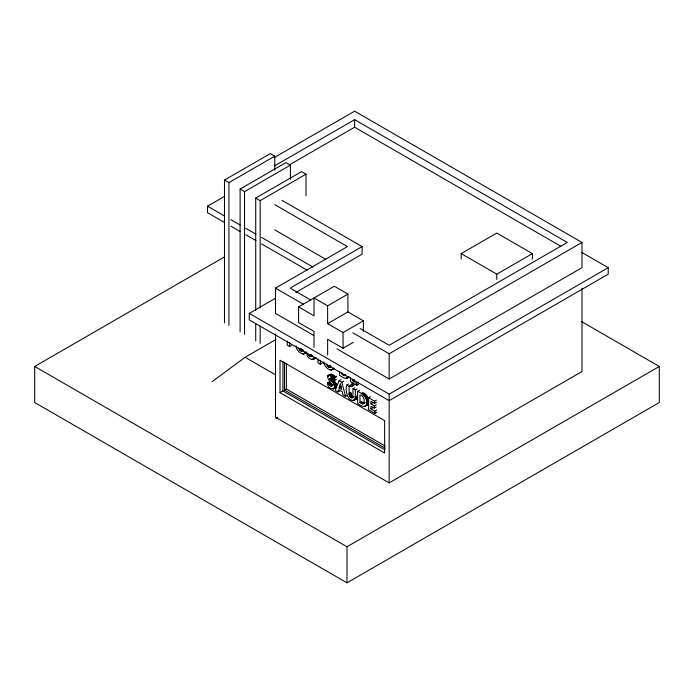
<?xml version="1.0" encoding="UTF-8"?>
<svg xmlns="http://www.w3.org/2000/svg" width="694" height="694" viewBox="0 0 694 694"><rect width="100%" height="100%" fill="white"/><g stroke="black" fill="none" stroke-linecap="round" stroke-linejoin="round"><path stroke-width="1.04" d="M329.433 381.847L327.594 382.906C327.186 391.425 339.947 389.837 332.582 382.194C327.603 378.499 331.055 375.922 334.239 380.633L336.078 379.566M366.831 403.309C367.56 397.523 362.424 393.342 357.627 391.364L357.627 403.388C359.657 405.582 366.684 408.766 366.831 403.309L368.67 402.251M354.27 400.308L355.319 397.879L355.363 390.054L353.012 388.701L352.899 396.907L352.266 397.757L351.077 397.48L349.195 394.617L349.099 386.445L346.748 385.083C344.588 389.915 348.275 404.645 356.1 399.25M334.239 380.633L334.239 378.126C316.022 366.38 341.648 395.493 327.594 382.906M340.919 379.601L339.08 380.659L335.289 390.496L337.831 391.963L338.568 389.716L342.272 391.85L343.01 394.955L345.569 396.43L347.408 395.372M339.071 387.92L340.381 383.556L341.734 389.464L339.071 387.92L340.91 386.862M305.716 351.893C303.104 357.098 296.711 350.739 296.147 346.957M333.493 367.933C330.448 373.424 323.682 365.92 323.656 361.739M348.579 376.452C347.113 380.728 341.578 376.686 339.583 375.35L339.583 371.342M345.846 375.168L344.493 375.706L341.925 374.508L341.925 372.609M302.948 350.808C301.153 352.179 299.114 349.568 298.628 347.954M330.726 366.848C328.93 368.219 326.9 365.599 326.414 363.986M353.376 382.967L349.655 385.647L351.311 386.601L355.415 384.146M212.026 381.7L245.121 357.289L275.995 339.453M275.9 418.577L277.643 417.294M351.311 386.601L353.584 385.205L351.537 384.025M224.492 322.831L224.492 180.05L270.322 153.582L274.772 156.15L274.772 170.212M224.492 180.05L228.933 182.617L274.772 156.15M274.043 157.694L354.617 111.17L581.98 242.44L581.98 267.684L389.161 379.002L336.98 348.882M274.512 165.892L354.617 119.646L567.302 242.44L389.161 345.291L360.212 328.574M224.292 222.375L207.523 212.685L207.523 206.196L224.388 196.463M240.107 331.853L240.107 189.063L285.937 162.596L290.387 165.163L290.387 179.226M289.415 164.868L354.617 127.219L560.743 246.231M240.107 189.063L244.548 191.631L290.387 165.163M255.722 310.574L255.722 198.076L301.552 171.618L306.002 174.185L306.002 195.821M255.722 198.076L260.163 200.644L306.002 174.185M581.459 321.522L659.3 366.458L659.3 402.52L347 582.83L34.7 402.52L34.7 366.458L224.145 257.084M313.688 335.428L275.483 313.376L275.483 288.131L347.434 246.587L274.755 204.626M295.765 292.469L362.112 254.16L362.112 246.587L290.161 288.131L310.704 299.99M582.014 252.555L608.213 267.684L608.213 274.173L389.161 400.646L249.25 319.865L249.25 313.376L275.414 298.264M314.026 347.217L314.026 331.489L298.594 322.58L298.594 306.887L334.326 286.258L347.92 294.109L347.92 311.927L327.62 323.647L327.62 305.828L347.92 294.109M287.281 341.153L287.281 345.161L289.624 346.514L291.463 345.456M461.189 259.018L461.189 253.614L496.791 233.054L532.393 253.614L532.393 259.018M299.47 349.585L301.309 348.527M300.034 350.244L301.873 349.177M300.242 350.427L302.072 349.368M300.45 350.6L302.289 349.542M300.632 350.73L302.471 349.663M301.144 351.017L302.983 349.958M301.413 351.129L303.252 350.071M302.974 353.957L304.805 352.899M303.399 353.966L305.239 352.908M303.807 353.905L306.939 352.04M304.189 353.784L306.375 352.535M327.62 323.647L343.053 332.556L363.352 320.836L363.352 331.298M314.313 357.132C314.391 362.606 305.178 357.054 307.216 353.524L308.587 355.233L310.426 354.174M308.587 355.233L309.004 355.623L310.843 354.565M309.004 355.623L311.233 354.877M309.394 355.944L311.363 354.92M309.724 356.178L311.927 355.345M310.088 356.404L312.291 355.536M312.179 359.44L314.018 358.373M312.534 359.492L315.97 357.566M312.838 359.501L315.9 357.705M313.089 359.475L315.683 358.009M327.62 355.059L327.62 339.34L343.053 348.249L353.203 342.385M318.026 358.98L318.026 362.91L320.376 364.263L322.216 363.205M280.012 392.657L384.632 453.061L384.632 420.599L280.012 360.195L280.012 392.657L282.961 390.948L384.78 449.738M284.488 362.216L284.488 390.063L286.344 388.996L385.118 446.016M327.811 366.276L329.65 365.218M328.019 366.467L329.858 365.408M328.236 366.64L330.075 365.582M328.409 366.762L330.249 365.703M328.644 366.909L330.483 365.851M328.93 367.057L330.76 365.998M329.199 367.169L331.029 366.111M330.752 369.997L332.591 368.939M461.189 253.614L496.791 274.165L532.393 253.614M331.185 370.006L333.016 368.939M331.585 369.945L333.424 368.887M331.966 369.824L334.482 368.332M328.175 375.619L330.188 374.439M327.88 375.948L330.604 374.292M327.742 376.209L330.882 374.257M327.672 376.408L331.185 374.257M329.693 375.367L331.532 374.309M330.075 375.463L331.906 374.396M330.613 375.654L332.452 374.595M331.116 375.879L332.955 374.821M331.637 376.157L333.476 375.098M332.409 376.634L334.248 375.567M330.023 378.681L331.862 377.623M330.058 378.881L331.871 377.718M333.085 377.102L334.916 376.044M330.084 378.976L331.914 377.918M330.136 379.132L331.949 378.013M330.162 379.193L331.992 378.135M330.223 379.332L332.062 378.273M330.309 379.497L332.148 378.43M333.641 377.553L335.48 376.495M330.413 379.67L332.252 378.612M330.552 379.87L332.391 378.811M333.935 377.822L336.694 376.235M334.239 378.126L336.078 377.059M330.83 380.243L332.669 379.184M331.168 380.65L333.927 379.054M327.932 383.4L329.771 382.342M331.992 381.544L333.823 380.486M333.988 380.303L335.827 379.245M328.279 383.86L330.118 382.793M343.504 375.402L345.343 374.344M328.618 384.25L330.457 383.192M332.582 382.194L334.421 381.136M328.965 384.615L330.804 383.556M329.381 385.005L331.22 383.947M333.111 382.836L334.95 381.769M329.771 385.326L331.611 384.259M333.45 383.288L335.289 382.229M330.101 385.56L331.94 384.502M333.719 383.687L335.558 382.628M330.465 385.786L332.296 384.728M333.849 383.895L335.679 382.828M333.961 384.094L335.801 383.036M330.83 385.985L332.669 384.918M331.047 386.072L332.877 385.014M331.238 386.142L333.077 385.083M334.126 384.398L335.965 383.34M334.265 384.71L336.104 383.643M334.387 385.023L336.226 383.956M346.08 378.421L347.92 377.363M334.456 385.205L336.286 384.138M352.821 332.782L389.161 353.767L581.98 242.44M334.508 385.387L336.347 384.329M346.523 378.395L348.761 377.232M347.304 378.135L349.377 376.937M334.577 385.656L336.417 384.589M334.629 385.951L336.469 384.892M334.673 386.289L336.512 385.222M334.69 386.515L336.529 385.456M339.08 380.659L341.864 382.264L343.704 381.206M334.699 386.775L336.538 385.717M334.682 387.191L336.521 386.133M334.638 387.53L336.477 386.471M332.912 388.874L336.417 386.732M333.215 388.892L336.347 386.948M333.467 388.866L336.2 387.209M333.745 388.787L336.677 387.113M352.89 379.011L352.89 380.841L354.729 379.783M346.748 385.083L348.588 384.025M337.831 391.963L339.67 390.904M349.099 386.445L350.938 385.378M352.89 380.841L356.794 383.097L358.633 382.03M350.548 377.675L350.548 381.683L356.794 385.291L358.633 384.233M353.012 388.701L354.851 387.642M349.099 393.42L350.938 392.362M355.363 390.054L357.193 388.996M349.125 394.097L350.964 393.03M349.195 394.617L351.034 393.559M349.282 395.007L351.112 393.949M349.36 395.294L351.19 394.227M349.446 395.554L351.285 394.496M349.55 395.814L351.39 394.747M349.672 396.057L351.511 394.99M357.627 391.364L359.466 390.306M349.811 396.283L351.65 395.224M349.958 396.5L351.797 395.441M350.123 396.699L351.962 395.641M350.305 396.89L352.136 395.832M350.496 397.072L352.326 396.005M350.696 397.237L352.535 396.17M350.843 397.332L352.682 396.274M351.077 397.48L352.908 396.421M351.372 397.636L353.211 396.569M351.58 397.714L353.42 396.656M351.771 397.766L353.61 396.708M351.953 397.792L353.957 396.734M355.363 396.873L357.193 395.814M361.314 393.498L363.153 392.431M355.319 397.879L357.15 396.821M362.372 394.166L364.203 393.099M355.215 398.564L357.054 397.506M355.068 399.154L356.898 398.096M352.968 400.542L354.799 399.484M354.912 399.527L356.751 398.469M363.136 394.739L364.975 393.672M353.341 400.568L357.488 398.252M353.68 400.542L357.271 398.512M363.829 395.337L365.66 394.279M364.298 395.814L366.137 394.756M364.732 396.317L366.571 395.25M365.122 396.829L366.961 395.771M365.478 397.367L367.317 396.3M365.79 397.914L367.629 396.855M366.059 398.486L367.898 397.428M359.969 402.546C366.267 407.248 365.053 395.311 359.969 394.921L359.969 402.546L361.808 401.488M376.677 412.271L374.838 413.329L368.592 409.72L368.592 397.697L370.431 396.638M366.293 399.085L368.132 398.018M366.493 399.692L368.323 398.634M361.132 403.223L362.971 402.156M366.64 400.325L368.479 399.258M361.548 403.44L363.387 402.373M361.938 403.596L363.777 402.537M362.251 403.691L364.09 402.633M366.753 400.967L368.592 399.909M362.546 403.743L364.376 402.685M362.771 403.761L364.827 402.685M363.196 403.7L365.027 402.633M366.831 401.644L368.661 400.577M366.866 402.563L368.705 401.496M366.744 403.977L368.583 402.919M366.623 404.489L368.462 403.422M366.458 404.94L368.288 403.882M366.241 405.331L368.08 404.272M366.033 405.617L367.872 404.559M364.975 406.337L367.629 404.802M368.592 397.697L374.595 401.167L376.434 400.1M376.434 402.312L374.595 403.37L370.943 401.253L370.943 403.934L372.773 402.867M249.25 313.376L389.161 394.149L608.213 267.684M370.943 403.934L374.344 405.895L376.183 404.836M376.183 407.031L374.344 408.098L370.943 406.129L370.943 408.879L372.773 407.82M370.943 408.879L374.838 411.134L376.677 410.067M275.483 333.927L275.483 417.25L389.161 482.885L581.98 371.559L581.98 288.244M34.7 366.458L347 546.768L659.3 366.458M310.452 356.603L311.745 356.629L311.493 355.128M281.981 200.323L362.112 246.587M274.755 229.87L326.007 259.461M207.523 206.196L224.292 215.877M230.816 219.642L240.133 225.029M245.728 228.257L255.973 234.173M261.569 237.4L312.812 266.99M230.816 226.14L240.133 231.518M245.728 234.746L255.973 240.662M261.569 243.889L307.225 270.252M347.92 311.927L363.352 320.836M327.62 305.828L314.026 297.978L314.026 315.796L298.594 306.887M275.483 288.131L303.434 304.267M245.121 357.289L275.665 374.925M284.488 390.063L385.127 448.168M341.864 382.264L345.569 396.43M295.878 345.699L295.991 346.332M496.791 274.165L496.791 279.578M389.161 353.767L389.161 379.002M389.161 394.149L389.161 482.885M374.838 411.134L374.838 413.329M374.595 401.167L374.595 403.37M374.344 405.895L374.344 408.098M356.794 383.097L356.794 385.291M354.617 119.646L354.617 127.219M347 546.768L347 582.83M343.053 332.556L343.053 348.249M320.376 360.342L320.376 364.263M289.624 342.368L289.624 346.514M286.344 363.283L286.344 388.996M282.961 361.739L282.961 390.948M260.163 200.644L260.163 307.737M260.163 326.128L260.163 343.435M255.722 323.56L255.722 340.867M244.548 191.631L244.548 334.413M228.933 182.617L228.933 325.399"/></g></svg>
